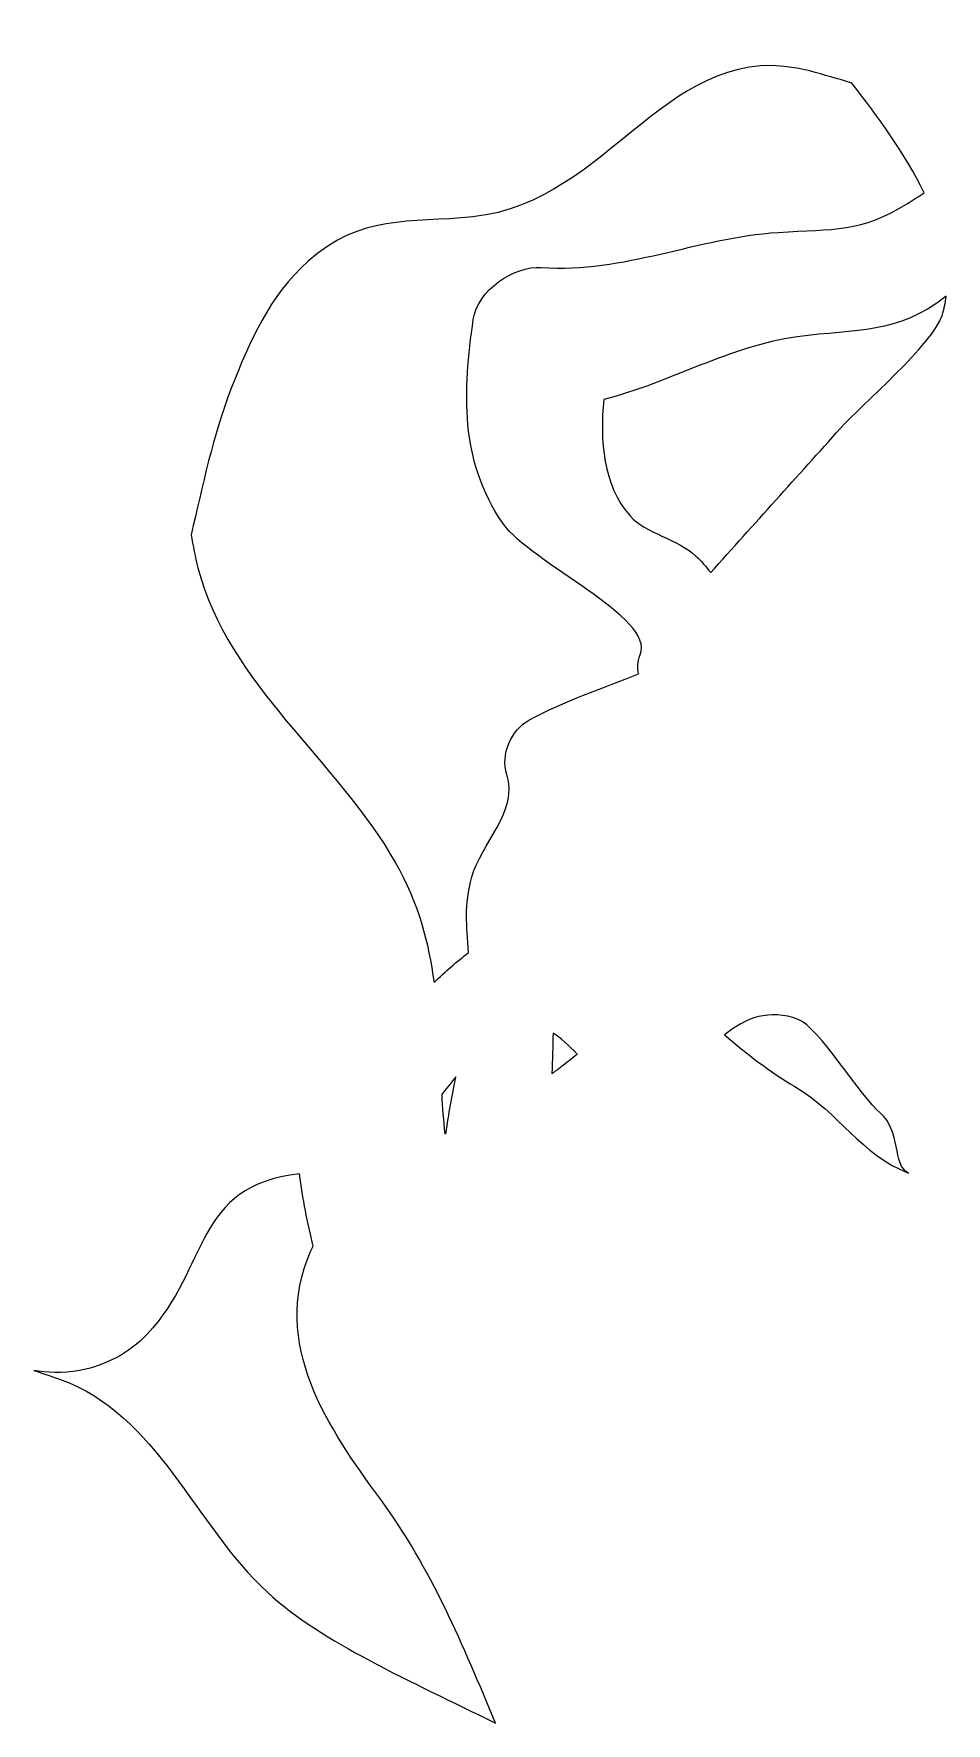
# Model space of a CAD drawing. Header units: inches. Extents: x -4.06 to 4.05, y -3.49 to 3.49.
# Drawn here: x -3.912 to -3.144, y -1.061 to 0.36 of the extents above; entities that cross this region are included whole.
import ezdxf

# ---------------------------------------------------------------- set-up
doc = ezdxf.new("R2010")
doc.units = ezdxf.units.IN
doc.header["$MEASUREMENT"] = 0
doc.layers.add('Layer 1', color=7, linetype='Continuous')

msp = doc.modelspace()

# ---------------------------------------------------------------- linework, layer by layer
at = {"layer": 'Layer 1', "color": 250, "lineweight": 0}
for points, knots in [([(-3.514043307086614, -0.2628385826771654), (-3.503870078740158, -0.2933661417322835), (-3.536212598425197, -0.3219212598425197), (-3.543488188976378, -0.3488937007874016), (-3.543488188976378, -0.3488937007874016), (-3.550185039370079, -0.3736299212598425), (-3.547724409448819, -0.3895629921259843), (-3.546181102362205, -0.4127874015748031), (-3.546181102362205, -0.4127874015748031), (-3.556015748031496, -0.4201259842519685), (-3.565716535433071, -0.4286338582677165), (-3.575330708661417, -0.4379094488188977), (-3.575330708661417, -0.4379094488188977), (-3.579787401574803, -0.404496062992126), (-3.588417322834646, -0.3711338582677166), (-3.607696850393701, -0.3372952755905512), (-3.607696850393701, -0.3372952755905512), (-3.656956692913386, -0.2507755905511811), (-3.748102362204724, -0.1873937007874016), (-3.773968503937008, -0.0890196850393701), (-3.773968503937008, -0.0890196850393701), (-3.776405511811024, -0.0797795275590551), (-3.778169291338583, -0.070503937007874), (-3.779677165354331, -0.0612283464566929), (-3.779677165354331, -0.0612283464566929), (-3.769952755905512, -0.0199173228346457), (-3.761531496062992, 0.0220787401574803), (-3.745877952755905, 0.0620984251968504), (-3.745877952755905, 0.0620984251968504), (-3.730212598425197, 0.1022047244094488), (-3.714007874015748, 0.1395629921259842), (-3.681267716535433, 0.1689330708661417), (-3.681267716535433, 0.1689330708661417), (-3.636814960629921, 0.2087874015748032), (-3.596704724409449, 0.2007874015748032), (-3.542602362204724, 0.2064133858267717), (-3.542602362204724, 0.2064133858267717), (-3.425381889763779, 0.2186102362204724), (-3.377728346456693, 0.3604015748031496), (-3.259133858267717, 0.3290944881889764), (-3.259133858267717, 0.3290944881889764), (-3.247244094488189, 0.3259685039370079), (-3.235448818897638, 0.3224488188976378), (-3.223712598425197, 0.3189212598425197), (-3.223712598425197, 0.3189212598425197), (-3.201988188976378, 0.2909724409448819), (-3.178736220472441, 0.2592755905511811), (-3.162830708661417, 0.226507874015748), (-3.162830708661417, 0.226507874015748), (-3.167318897637795, 0.2236850393700787), (-3.171763779527559, 0.2207992125984252), (-3.176291338582677, 0.2179645669291339), (-3.176291338582677, 0.2179645669291339), (-3.216933070866142, 0.1928543307086614), (-3.238405511811024, 0.1963228346456693), (-3.285779527559055, 0.1932795275590551), (-3.285779527559055, 0.1932795275590551), (-3.354003937007874, 0.1889448818897638), (-3.415145669291339, 0.1587952755905512), (-3.485051181102362, 0.1637362204724409), (-3.485051181102362, 0.1637362204724409), (-3.508082677165354, 0.1653661417322835), (-3.53896062992126, 0.1442874015748032), (-3.542307086614173, 0.1201102362204724), (-3.542307086614173, 0.1201102362204724), (-3.550791338582677, 0.0592637795275591), (-3.554114173228347, 0.0017244094488189), (-3.517318897637795, -0.0515275590551181), (-3.517318897637795, -0.0515275590551181), (-3.493814960629921, -0.085488188976378), (-3.388645669291339, -0.130755905511811), (-3.401818897637795, -0.1622204724409449), (-3.401818897637795, -0.1622204724409449), (-3.404299212598425, -0.1681968503937008), (-3.404326771653543, -0.1734803149606299), (-3.403204724409449, -0.1782874015748032), (-3.403204724409449, -0.1782874015748032), (-3.433464566929134, -0.1906062992125984), (-3.465492125984252, -0.2006968503937008), (-3.495433070866142, -0.2170590551181102), (-3.495433070866142, -0.2170590551181102), (-3.510370078740157, -0.2253110236220472), (-3.519570866141732, -0.2463070866141732), (-3.514043307086614, -0.2628385826771654)], [0, 0, 0, 0, 0.0454545454545455, 0.0454545454545455, 0.0454545454545455, 0.0454545454545455, 0.0909090909090909, 0.0909090909090909, 0.0909090909090909, 0.0909090909090909, 0.1363636363636364, 0.1363636363636364, 0.1363636363636364, 0.1363636363636364, 0.1818181818181818, 0.1818181818181818, 0.1818181818181818, 0.1818181818181818, 0.2272727272727273, 0.2272727272727273, 0.2272727272727273, 0.2272727272727273, 0.2727272727272727, 0.2727272727272727, 0.2727272727272727, 0.2727272727272727, 0.3181818181818182, 0.3181818181818182, 0.3181818181818182, 0.3181818181818182, 0.3636363636363636, 0.3636363636363636, 0.3636363636363636, 0.3636363636363636, 0.4090909090909091, 0.4090909090909091, 0.4090909090909091, 0.4090909090909091, 0.4545454545454545, 0.4545454545454545, 0.4545454545454545, 0.4545454545454545, 0.5, 0.5, 0.5, 0.5, 0.5454545454545454, 0.5454545454545454, 0.5454545454545454, 0.5454545454545454, 0.5909090909090909, 0.5909090909090909, 0.5909090909090909, 0.5909090909090909, 0.6363636363636364, 0.6363636363636364, 0.6363636363636364, 0.6363636363636364, 0.6818181818181818, 0.6818181818181818, 0.6818181818181818, 0.6818181818181818, 0.7272727272727273, 0.7272727272727273, 0.7272727272727273, 0.7272727272727273, 0.7727272727272727, 0.7727272727272727, 0.7727272727272727, 0.7727272727272727, 0.8181818181818182, 0.8181818181818182, 0.8181818181818182, 0.8181818181818182, 0.8636363636363636, 0.8636363636363636, 0.8636363636363636, 0.8636363636363636, 0.9090909090909091, 0.9090909090909091, 0.9090909090909091, 0.9090909090909091, 1, 1, 1, 1]), ([(-3.514043307086614, -0.2628385826771654), (-3.503870078740158, -0.2933661417322835), (-3.536212598425197, -0.3219212598425197), (-3.543488188976378, -0.3488937007874016), (-3.543488188976378, -0.3488937007874016), (-3.550185039370079, -0.3736299212598425), (-3.547724409448819, -0.3895629921259843), (-3.546181102362205, -0.4127874015748031), (-3.546181102362205, -0.4127874015748031), (-3.556015748031496, -0.4201259842519685), (-3.565716535433071, -0.4286338582677165), (-3.575330708661417, -0.4379094488188977), (-3.575330708661417, -0.4379094488188977), (-3.579787401574803, -0.404496062992126), (-3.588417322834646, -0.3711338582677166), (-3.607696850393701, -0.3372952755905512), (-3.607696850393701, -0.3372952755905512), (-3.656956692913386, -0.2507755905511811), (-3.748102362204724, -0.1873937007874016), (-3.773968503937008, -0.0890196850393701), (-3.773968503937008, -0.0890196850393701), (-3.776405511811024, -0.0797795275590551), (-3.778169291338583, -0.070503937007874), (-3.779677165354331, -0.0612283464566929), (-3.779677165354331, -0.0612283464566929), (-3.769952755905512, -0.0199173228346457), (-3.761531496062992, 0.0220787401574803), (-3.745877952755905, 0.0620984251968504), (-3.745877952755905, 0.0620984251968504), (-3.730212598425197, 0.1022047244094488), (-3.714007874015748, 0.1395629921259842), (-3.681267716535433, 0.1689330708661417), (-3.681267716535433, 0.1689330708661417), (-3.636814960629921, 0.2087874015748032), (-3.596704724409449, 0.2007874015748032), (-3.542602362204724, 0.2064133858267717), (-3.542602362204724, 0.2064133858267717), (-3.425381889763779, 0.2186102362204724), (-3.377728346456693, 0.3604015748031496), (-3.259133858267717, 0.3290944881889764), (-3.259133858267717, 0.3290944881889764), (-3.247244094488189, 0.3259685039370079), (-3.235448818897638, 0.3224488188976378), (-3.223712598425197, 0.3189212598425197), (-3.223712598425197, 0.3189212598425197), (-3.201988188976378, 0.2909724409448819), (-3.178736220472441, 0.2592755905511811), (-3.162830708661417, 0.226507874015748), (-3.162830708661417, 0.226507874015748), (-3.167318897637795, 0.2236850393700787), (-3.171763779527559, 0.2207992125984252), (-3.176291338582677, 0.2179645669291339), (-3.176291338582677, 0.2179645669291339), (-3.216933070866142, 0.1928543307086614), (-3.238405511811024, 0.1963228346456693), (-3.285779527559055, 0.1932795275590551), (-3.285779527559055, 0.1932795275590551), (-3.354003937007874, 0.1889448818897638), (-3.415145669291339, 0.1587952755905512), (-3.485051181102362, 0.1637362204724409), (-3.485051181102362, 0.1637362204724409), (-3.508082677165354, 0.1653661417322835), (-3.53896062992126, 0.1442874015748032), (-3.542307086614173, 0.1201102362204724), (-3.542307086614173, 0.1201102362204724), (-3.550791338582677, 0.0592637795275591), (-3.554114173228347, 0.0017244094488189), (-3.517318897637795, -0.0515275590551181), (-3.517318897637795, -0.0515275590551181), (-3.493814960629921, -0.085488188976378), (-3.388645669291339, -0.130755905511811), (-3.401818897637795, -0.1622204724409449), (-3.401818897637795, -0.1622204724409449), (-3.404299212598425, -0.1681968503937008), (-3.404326771653543, -0.1734803149606299), (-3.403204724409449, -0.1782874015748032), (-3.403204724409449, -0.1782874015748032), (-3.433464566929134, -0.1906062992125984), (-3.465492125984252, -0.2006968503937008), (-3.495433070866142, -0.2170590551181102), (-3.495433070866142, -0.2170590551181102), (-3.510370078740157, -0.2253110236220472), (-3.519570866141732, -0.2463070866141732), (-3.514043307086614, -0.2628385826771654)], [0, 0, 0, 0, 0.0454545454545455, 0.0454545454545455, 0.0454545454545455, 0.0454545454545455, 0.0909090909090909, 0.0909090909090909, 0.0909090909090909, 0.0909090909090909, 0.1363636363636364, 0.1363636363636364, 0.1363636363636364, 0.1363636363636364, 0.1818181818181818, 0.1818181818181818, 0.1818181818181818, 0.1818181818181818, 0.2272727272727273, 0.2272727272727273, 0.2272727272727273, 0.2272727272727273, 0.2727272727272727, 0.2727272727272727, 0.2727272727272727, 0.2727272727272727, 0.3181818181818182, 0.3181818181818182, 0.3181818181818182, 0.3181818181818182, 0.3636363636363636, 0.3636363636363636, 0.3636363636363636, 0.3636363636363636, 0.4090909090909091, 0.4090909090909091, 0.4090909090909091, 0.4090909090909091, 0.4545454545454545, 0.4545454545454545, 0.4545454545454545, 0.4545454545454545, 0.5, 0.5, 0.5, 0.5, 0.5454545454545454, 0.5454545454545454, 0.5454545454545454, 0.5454545454545454, 0.5909090909090909, 0.5909090909090909, 0.5909090909090909, 0.5909090909090909, 0.6363636363636364, 0.6363636363636364, 0.6363636363636364, 0.6363636363636364, 0.6818181818181818, 0.6818181818181818, 0.6818181818181818, 0.6818181818181818, 0.7272727272727273, 0.7272727272727273, 0.7272727272727273, 0.7272727272727273, 0.7727272727272727, 0.7727272727272727, 0.7727272727272727, 0.7727272727272727, 0.8181818181818182, 0.8181818181818182, 0.8181818181818182, 0.8181818181818182, 0.8636363636363636, 0.8636363636363636, 0.8636363636363636, 0.8636363636363636, 0.9090909090909091, 0.9090909090909091, 0.9090909090909091, 0.9090909090909091, 1, 1, 1, 1]), ([(-3.144350393700787, 0.1394763779527559), (-3.145047244094488, 0.1341102362204724), (-3.146188976377953, 0.1287795275590551), (-3.147771653543307, 0.1234606299212598), (-3.147771653543307, 0.1234606299212598), (-3.154759842519685, 0.1001850393700787), (-3.216716535433071, 0.0468464566929134), (-3.233161417322834, 0.0285511811023622), (-3.233161417322834, 0.0285511811023622), (-3.269602362204724, -0.0119330708661417), (-3.306047244094488, -0.0524291338582677), (-3.342527559055118, -0.0929606299212598), (-3.342527559055118, -0.0929606299212598), (-3.346350393700787, -0.0881181102362205), (-3.350354330708662, -0.0833818897637795), (-3.355236220472441, -0.0787952755905512), (-3.355236220472441, -0.0787952755905512), (-3.370267716535433, -0.064748031496063), (-3.397374015748031, -0.059988188976378), (-3.41036220472441, -0.0452952755905512), (-3.41036220472441, -0.0452952755905512), (-3.433429133858268, -0.0193188976377953), (-3.435681102362205, 0.0182047244094488), (-3.43253937007874, 0.0526889763779528), (-3.43253937007874, 0.0526889763779528), (-3.37559842519685, 0.0670787401574803), (-3.327775590551181, 0.0973503937007874), (-3.269736220472441, 0.1053346456692913), (-3.269736220472441, 0.1053346456692913), (-3.218724409448819, 0.1123818897637795), (-3.186236220472441, 0.1070984251968504), (-3.144350393700787, 0.1394763779527559)], [0, 0, 0, 0, 0.1111111111111111, 0.1111111111111111, 0.1111111111111111, 0.1111111111111111, 0.2222222222222222, 0.2222222222222222, 0.2222222222222222, 0.2222222222222222, 0.3333333333333333, 0.3333333333333333, 0.3333333333333333, 0.3333333333333333, 0.4444444444444444, 0.4444444444444444, 0.4444444444444444, 0.4444444444444444, 0.5555555555555556, 0.5555555555555556, 0.5555555555555556, 0.5555555555555556, 0.6666666666666666, 0.6666666666666666, 0.6666666666666666, 0.6666666666666666, 0.7777777777777778, 0.7777777777777778, 0.7777777777777778, 0.7777777777777778, 1, 1, 1, 1]), ([(-3.144350393700787, 0.1394763779527559), (-3.145047244094488, 0.1341102362204724), (-3.146188976377953, 0.1287795275590551), (-3.147771653543307, 0.1234606299212598), (-3.147771653543307, 0.1234606299212598), (-3.154759842519685, 0.1001850393700787), (-3.216716535433071, 0.0468464566929134), (-3.233161417322834, 0.0285511811023622), (-3.233161417322834, 0.0285511811023622), (-3.269602362204724, -0.0119330708661417), (-3.306047244094488, -0.0524291338582677), (-3.342527559055118, -0.0929606299212598), (-3.342527559055118, -0.0929606299212598), (-3.346350393700787, -0.0881181102362205), (-3.350354330708662, -0.0833818897637795), (-3.355236220472441, -0.0787952755905512), (-3.355236220472441, -0.0787952755905512), (-3.370267716535433, -0.064748031496063), (-3.397374015748031, -0.059988188976378), (-3.41036220472441, -0.0452952755905512), (-3.41036220472441, -0.0452952755905512), (-3.433429133858268, -0.0193188976377953), (-3.435681102362205, 0.0182047244094488), (-3.43253937007874, 0.0526889763779528), (-3.43253937007874, 0.0526889763779528), (-3.37559842519685, 0.0670787401574803), (-3.327775590551181, 0.0973503937007874), (-3.269736220472441, 0.1053346456692913), (-3.269736220472441, 0.1053346456692913), (-3.218724409448819, 0.1123818897637795), (-3.186236220472441, 0.1070984251968504), (-3.144350393700787, 0.1394763779527559)], [0, 0, 0, 0, 0.1111111111111111, 0.1111111111111111, 0.1111111111111111, 0.1111111111111111, 0.2222222222222222, 0.2222222222222222, 0.2222222222222222, 0.2222222222222222, 0.3333333333333333, 0.3333333333333333, 0.3333333333333333, 0.3333333333333333, 0.4444444444444444, 0.4444444444444444, 0.4444444444444444, 0.4444444444444444, 0.5555555555555556, 0.5555555555555556, 0.5555555555555556, 0.5555555555555556, 0.6666666666666666, 0.6666666666666666, 0.6666666666666666, 0.6666666666666666, 0.7777777777777778, 0.7777777777777778, 0.7777777777777778, 0.7777777777777778, 1, 1, 1, 1]), ([(-3.268850393700788, -0.4689488188976378), (-3.252244094488189, -0.4750944881889764), (-3.214803149606299, -0.535251968503937), (-3.199992125984252, -0.5477007874015748), (-3.199992125984252, -0.5477007874015748), (-3.182196850393701, -0.5626023622047244), (-3.189728346456693, -0.5915472440944882), (-3.176204724409449, -0.598251968503937), (-3.176204724409449, -0.598251968503937), (-3.216228346456693, -0.5828307086614173), (-3.23405905511811, -0.5477007874015748), (-3.271586614173228, -0.5255511811023622), (-3.271586614173228, -0.5255511811023622), (-3.293240157480315, -0.5127913385826771), (-3.312448818897638, -0.4977244094488189), (-3.330877952755905, -0.4819251968503937), (-3.330877952755905, -0.4819251968503937), (-3.313216535433071, -0.4675866141732283), (-3.293, -0.4599409448818897), (-3.268850393700788, -0.4689488188976378)], [0, 0, 0, 0, 0.1666666666666667, 0.1666666666666667, 0.1666666666666667, 0.1666666666666667, 0.3333333333333333, 0.3333333333333333, 0.3333333333333333, 0.3333333333333333, 0.5, 0.5, 0.5, 0.5, 0.6666666666666666, 0.6666666666666666, 0.6666666666666666, 0.6666666666666666, 1, 1, 1, 1]), ([(-3.268850393700788, -0.4689488188976378), (-3.252244094488189, -0.4750944881889764), (-3.214803149606299, -0.535251968503937), (-3.199992125984252, -0.5477007874015748), (-3.199992125984252, -0.5477007874015748), (-3.182196850393701, -0.5626023622047244), (-3.189728346456693, -0.5915472440944882), (-3.176204724409449, -0.598251968503937), (-3.176204724409449, -0.598251968503937), (-3.216228346456693, -0.5828307086614173), (-3.23405905511811, -0.5477007874015748), (-3.271586614173228, -0.5255511811023622), (-3.271586614173228, -0.5255511811023622), (-3.293240157480315, -0.5127913385826771), (-3.312448818897638, -0.4977244094488189), (-3.330877952755905, -0.4819251968503937), (-3.330877952755905, -0.4819251968503937), (-3.313216535433071, -0.4675866141732283), (-3.293, -0.4599409448818897), (-3.268850393700788, -0.4689488188976378)], [0, 0, 0, 0, 0.1666666666666667, 0.1666666666666667, 0.1666666666666667, 0.1666666666666667, 0.3333333333333333, 0.3333333333333333, 0.3333333333333333, 0.3333333333333333, 0.5, 0.5, 0.5, 0.5, 0.6666666666666666, 0.6666666666666666, 0.6666666666666666, 0.6666666666666666, 1, 1, 1, 1]), ([(-3.476066929133858, -0.5143858267716536), (-3.475787401574803, -0.5031417322834646), (-3.47546062992126, -0.4918464566929134), (-3.475070866141732, -0.4805866141732283), (-3.475070866141732, -0.4805866141732283), (-3.468740157480315, -0.4847125984251969), (-3.46205905511811, -0.4906377952755905), (-3.454850393700788, -0.4981141732283464), (-3.454850393700788, -0.4981141732283464), (-3.459330708661417, -0.5016811023622048), (-3.463799212598425, -0.505232283464567), (-3.468279527559055, -0.5087165354330708), (-3.468279527559055, -0.5087165354330708), (-3.470771653543307, -0.5106889763779527), (-3.473437007874016, -0.5125), (-3.476066929133858, -0.5143858267716536)], [0, 0, 0, 0, 0.2, 0.2, 0.2, 0.2, 0.4, 0.4, 0.4, 0.4, 0.6, 0.6, 0.6, 0.6, 1, 1, 1, 1]), ([(-3.476066929133858, -0.5143858267716536), (-3.475787401574803, -0.5031417322834646), (-3.47546062992126, -0.4918464566929134), (-3.475070866141732, -0.4805866141732283), (-3.475070866141732, -0.4805866141732283), (-3.468740157480315, -0.4847125984251969), (-3.46205905511811, -0.4906377952755905), (-3.454850393700788, -0.4981141732283464), (-3.454850393700788, -0.4981141732283464), (-3.459330708661417, -0.5016811023622048), (-3.463799212598425, -0.505232283464567), (-3.468279527559055, -0.5087165354330708), (-3.468279527559055, -0.5087165354330708), (-3.470771653543307, -0.5106889763779527), (-3.473437007874016, -0.5125), (-3.476066929133858, -0.5143858267716536)], [0, 0, 0, 0, 0.2, 0.2, 0.2, 0.2, 0.4, 0.4, 0.4, 0.4, 0.6, 0.6, 0.6, 0.6, 1, 1, 1, 1]), ([(-3.568870078740157, -0.5323779527559055), (-3.568503937007874, -0.5319015748031496), (-3.568212598425197, -0.531511811023622), (-3.567846456692914, -0.5310511811023622), (-3.567846456692914, -0.5310511811023622), (-3.564098425196851, -0.5261456692913385), (-3.560531496062992, -0.5215944881889764), (-3.557074803149606, -0.5173464566929133), (-3.557074803149606, -0.5173464566929133), (-3.560090551181102, -0.5330590551181102), (-3.56303937007874, -0.5488700787401575), (-3.565204724409449, -0.5645866141732283), (-3.565204724409449, -0.5645866141732283), (-3.56555905511811, -0.564755905511811), (-3.565948818897638, -0.5649763779527559), (-3.566311023622047, -0.5651456692913386), (-3.566311023622047, -0.5651456692913386), (-3.567456692913386, -0.5541535433070867), (-3.568248031496063, -0.5432362204724409), (-3.568870078740157, -0.5323779527559055)], [0, 0, 0, 0, 0.1666666666666667, 0.1666666666666667, 0.1666666666666667, 0.1666666666666667, 0.3333333333333333, 0.3333333333333333, 0.3333333333333333, 0.3333333333333333, 0.5, 0.5, 0.5, 0.5, 0.6666666666666666, 0.6666666666666666, 0.6666666666666666, 0.6666666666666666, 1, 1, 1, 1]), ([(-3.568870078740157, -0.5323779527559055), (-3.568503937007874, -0.5319015748031496), (-3.568212598425197, -0.531511811023622), (-3.567846456692914, -0.5310511811023622), (-3.567846456692914, -0.5310511811023622), (-3.564098425196851, -0.5261456692913385), (-3.560531496062992, -0.5215944881889764), (-3.557074803149606, -0.5173464566929133), (-3.557074803149606, -0.5173464566929133), (-3.560090551181102, -0.5330590551181102), (-3.56303937007874, -0.5488700787401575), (-3.565204724409449, -0.5645866141732283), (-3.565204724409449, -0.5645866141732283), (-3.56555905511811, -0.564755905511811), (-3.565948818897638, -0.5649763779527559), (-3.566311023622047, -0.5651456692913386), (-3.566311023622047, -0.5651456692913386), (-3.567456692913386, -0.5541535433070867), (-3.568248031496063, -0.5432362204724409), (-3.568870078740157, -0.5323779527559055)], [0, 0, 0, 0, 0.1666666666666667, 0.1666666666666667, 0.1666666666666667, 0.1666666666666667, 0.3333333333333333, 0.3333333333333333, 0.3333333333333333, 0.3333333333333333, 0.5, 0.5, 0.5, 0.5, 0.6666666666666666, 0.6666666666666666, 0.6666666666666666, 0.6666666666666666, 1, 1, 1, 1]), ([(-3.715444881889764, -0.9510905511811024), (-3.777645669291338, -0.8936850393700787), (-3.807405511811023, -0.8015275590551181), (-3.890468503937008, -0.7716811023622048), (-3.890468503937008, -0.7716811023622048), (-3.899610236220473, -0.7684212598425196), (-3.906657480314961, -0.7661062992125984), (-3.91209842519685, -0.7643937007874015), (-3.91209842519685, -0.7643937007874015), (-3.901925196850394, -0.7661062992125984), (-3.887732283464567, -0.7672165354330709), (-3.873744094488189, -0.7645118110236221), (-3.873744094488189, -0.7645118110236221), (-3.852236220472441, -0.7603858267716536), (-3.831811023622047, -0.7500393700787401), (-3.81665748031496, -0.7338149606299212), (-3.81665748031496, -0.7338149606299212), (-3.763964566929134, -0.677263779527559), (-3.778133858267716, -0.6093661417322834), (-3.688448818897638, -0.5988503937007874), (-3.688448818897638, -0.5988503937007874), (-3.685744094488189, -0.6200157480314961), (-3.681897637795275, -0.6401141732283464), (-3.676909448818898, -0.6597007874015748), (-3.676909448818898, -0.6597007874015748), (-3.677665354330709, -0.661244094488189), (-3.678527559055118, -0.6626220472440945), (-3.679220472440945, -0.6642007874015748), (-3.679220472440945, -0.6642007874015748), (-3.713216535433071, -0.7418858267716535), (-3.664358267716536, -0.8129094488188976), (-3.62013779527559, -0.8731141732283465), (-3.62013779527559, -0.8731141732283465), (-3.577523622047244, -0.9310787401574803), (-3.550696850393701, -0.9961732283464567), (-3.523614173228347, -1.061236220472441), (-3.523614173228347, -1.061236220472441), (-3.595003937007874, -1.025547244094488), (-3.66901968503937, -0.9939488188976378), (-3.715444881889764, -0.9510905511811024)], [0, 0, 0, 0, 0.0909090909090909, 0.0909090909090909, 0.0909090909090909, 0.0909090909090909, 0.1818181818181818, 0.1818181818181818, 0.1818181818181818, 0.1818181818181818, 0.2727272727272727, 0.2727272727272727, 0.2727272727272727, 0.2727272727272727, 0.3636363636363636, 0.3636363636363636, 0.3636363636363636, 0.3636363636363636, 0.4545454545454545, 0.4545454545454545, 0.4545454545454545, 0.4545454545454545, 0.5454545454545454, 0.5454545454545454, 0.5454545454545454, 0.5454545454545454, 0.6363636363636364, 0.6363636363636364, 0.6363636363636364, 0.6363636363636364, 0.7272727272727273, 0.7272727272727273, 0.7272727272727273, 0.7272727272727273, 0.8181818181818182, 0.8181818181818182, 0.8181818181818182, 0.8181818181818182, 1, 1, 1, 1]), ([(-3.715444881889764, -0.9510905511811024), (-3.777645669291338, -0.8936850393700787), (-3.807405511811023, -0.8015275590551181), (-3.890468503937008, -0.7716811023622048), (-3.890468503937008, -0.7716811023622048), (-3.899610236220473, -0.7684212598425196), (-3.906657480314961, -0.7661062992125984), (-3.91209842519685, -0.7643937007874015), (-3.91209842519685, -0.7643937007874015), (-3.901925196850394, -0.7661062992125984), (-3.887732283464567, -0.7672165354330709), (-3.873744094488189, -0.7645118110236221), (-3.873744094488189, -0.7645118110236221), (-3.852236220472441, -0.7603858267716536), (-3.831811023622047, -0.7500393700787401), (-3.81665748031496, -0.7338149606299212), (-3.81665748031496, -0.7338149606299212), (-3.763964566929134, -0.677263779527559), (-3.778133858267716, -0.6093661417322834), (-3.688448818897638, -0.5988503937007874), (-3.688448818897638, -0.5988503937007874), (-3.685744094488189, -0.6200157480314961), (-3.681897637795275, -0.6401141732283464), (-3.676909448818898, -0.6597007874015748), (-3.676909448818898, -0.6597007874015748), (-3.677665354330709, -0.661244094488189), (-3.678527559055118, -0.6626220472440945), (-3.679220472440945, -0.6642007874015748), (-3.679220472440945, -0.6642007874015748), (-3.713216535433071, -0.7418858267716535), (-3.664358267716536, -0.8129094488188976), (-3.62013779527559, -0.8731141732283465), (-3.62013779527559, -0.8731141732283465), (-3.577523622047244, -0.9310787401574803), (-3.550696850393701, -0.9961732283464567), (-3.523614173228347, -1.061236220472441), (-3.523614173228347, -1.061236220472441), (-3.595003937007874, -1.025547244094488), (-3.66901968503937, -0.9939488188976378), (-3.715444881889764, -0.9510905511811024)], [0, 0, 0, 0, 0.0909090909090909, 0.0909090909090909, 0.0909090909090909, 0.0909090909090909, 0.1818181818181818, 0.1818181818181818, 0.1818181818181818, 0.1818181818181818, 0.2727272727272727, 0.2727272727272727, 0.2727272727272727, 0.2727272727272727, 0.3636363636363636, 0.3636363636363636, 0.3636363636363636, 0.3636363636363636, 0.4545454545454545, 0.4545454545454545, 0.4545454545454545, 0.4545454545454545, 0.5454545454545454, 0.5454545454545454, 0.5454545454545454, 0.5454545454545454, 0.6363636363636364, 0.6363636363636364, 0.6363636363636364, 0.6363636363636364, 0.7272727272727273, 0.7272727272727273, 0.7272727272727273, 0.7272727272727273, 0.8181818181818182, 0.8181818181818182, 0.8181818181818182, 0.8181818181818182, 1, 1, 1, 1])]:
    msp.add_open_spline(points, degree=3, knots=knots, dxfattribs=at)

doc.saveas('drawing.dxf')
